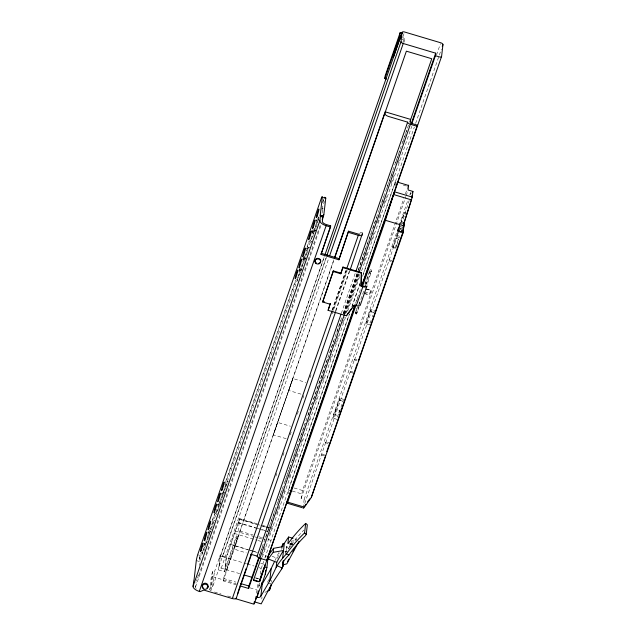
<?xml version="1.0" encoding="UTF-8"?>
<svg xmlns="http://www.w3.org/2000/svg" width="636" height="636" viewBox="0 0 636 636"><rect width="100%" height="100%" fill="white"/><g stroke="black" fill="none" stroke-linecap="round" stroke-linejoin="round"><path stroke-width="0.48" stroke-dasharray="3.18 2.39" d="M370.812 290.239L369.365 295.072L370.812 290.239L365.74 288.728M257.23 523.786L239.661 518.547L238.277 530.591M196.174 588.435A4.325 1.924 19.1 0 1 195.514 587.052L196.055 582.425M198.17 575.159L197.836 578.06L320.25 225.128M199.291 565.491L199.513 563.56M210.611 590.796L209.808 589.612L211.51 574.952L212.67 571.597L214.364 572.098L212.663 586.766L210.969 586.265L212.67 571.597M211.128 590.407L212.71 576.717L211.51 574.952M218.498 569.943L220.199 555.276L226.281 557.096L224.588 571.756L218.498 569.943L212.663 586.766M239.653 573.64L221.264 568.155A2.449 1.089 19.1 0 1 219.054 566.358L220.135 557.057L324.376 256.515M236.385 584.826L223.228 580.907L223.514 578.442L238.103 536.387L236.457 535.894L225.041 568.807L226.376 557.239L239.613 519.087L259.949 525.153M333.781 259.893L234.43 547.469A4.039 1.797 19.1 0 0 238.071 550.434L246.235 552.867M224.588 571.756L236.171 538.358L236.457 535.894M226.281 557.096L239.661 518.547M223.228 580.907L237.816 538.851L238.103 536.387M259.607 556.786L260.005 553.336M256.523 593.142L258.137 582.862M258.606 587.41L258.876 585.104L257.5 584.699M260.418 574.173L260.983 569.244L263.725 561.35M259.234 586.201L259.687 582.29M265.84 557.367L266.047 555.554L265.244 557.883M261.762 599.033L261.984 597.093M270.499 583.196L270.427 583.84L268.185 583.172M271.429 582.21L271.644 580.318M288.148 493.743L289.483 486.612L349.363 313.961M285.397 554.353L286.685 546.396L290.231 546.229M285.969 552.605L286.685 546.396M289.857 547.032L290.262 543.494L291.606 541.005L294.921 540.846M291.089 545.434L291.606 541.005M303.149 507.965L304.159 499.292L301.13 498.385L302.426 490.865L403.765 198.694M304.755 503.481L325.902 441.829L329.758 442.982M328.104 443.523L325.791 442.831L325.902 441.829M337.239 419.41L333.383 418.265L333.844 414.314L335.57 409.338L339.417 410.49L339.195 412.438L335.339 411.293L335.57 409.338M337.509 417.041L339.417 410.49M333.383 418.265L339.863 398.255L343.71 399.408M359.038 307.093L356.565 314.017L355.262 313.627L357.154 306.989M356.565 314.017L358.752 306.488M325.791 442.831L354.634 359.006L356.947 359.69M359.054 304.565L359.34 302.06L358.052 305.781M356.828 360.692L354.522 360L354.634 359.006M365.605 285.675L365.899 283.171L370.208 269.656L371.511 270.054L371.36 271.349L367.012 285.23M370.001 324.94L366.153 323.796L370.645 309.501L374.493 310.654L372.362 316.8M366.153 323.796L370.645 309.501M402.365 36.936L404.186 38.637A3.315 1.479 19.1 0 1 404.79 39.798L402.278 39.384L402.302 38.963M395.02 186.205L395.528 181.276L362.385 276.429M354.522 360L388.938 260.768L398.82 231.607L399.09 229.27L402.946 230.423M400.37 237.848L396.514 236.695L399.551 225.263L397.444 231.361L401.292 232.506L402.198 229.89M397.444 231.361L400.227 222.775L404.075 223.928M402.357 231.878L399.281 230.955L399.798 226.488L404.369 212.559L406.158 213.092M401.292 232.506L402.286 229.095M410.228 194.775L410.451 192.819L412.239 193.352M196.293 560.594L199.736 561.62A7.203 0.636 -73.4 0 1 199.903 560.578A8.92 4.547 -88 0 1 199.259 558.829A7.203 0.636 -73.4 0 1 200.157 555.474L200.698 553.622M401.562 224.373L409.187 200.515M286.176 438.681L273.337 434.857L277.598 422.399L290.429 426.223M212.4 519.882L214.674 513.316M225.732 481.444L295.637 279.904M298.888 270.531L299.54 268.654M302.792 259.281L303.436 257.405M307.013 247.094L309.295 240.535M312.546 231.162L313.19 229.286M322.619 202.105L323.597 199.291M199.259 558.829L201.532 552.271M203.48 546.65L205.11 541.967M208.354 532.602L209.005 530.726M212.257 521.361L214.857 513.864M217.782 505.437L218.426 503.561M221.678 494.196L222.33 492.32M224.929 484.831L296.074 279.697M299 271.27L299.977 268.456M302.895 260.029L303.873 257.222M306.798 248.787L309.398 241.298M312.316 232.863L313.294 230.057M316.545 220.692L317.189 218.816M322.714 202.892L324.018 199.148M199.903 560.578L318.93 217.425M321.856 208.982L324.455 201.485M195.514 587.052L321.053 225.112M214.364 572.098L220.199 555.276M220.183 556.898L324.352 256.554M209.808 589.612L210.969 586.265M219.054 566.358L326.228 257.373M220.135 557.057A2.449 1.089 19.1 0 1 222.6 556.651L326.443 257.254M402.946 36.689L404.575 31.999M402.914 42.294L404.186 38.637M221.264 568.155L328.693 258.431M403.836 42.54L404.79 39.798M226.519 569.721L333.884 260.196M273.337 434.857L292.87 378.539L305.709 382.363M332.072 310.169L345.745 270.745M332.421 309.955L346.254 270.077M333.121 310.042L346.763 270.713M275.873 476.165L276.851 473.351M283.036 455.519L284.006 452.697M290.199 434.865L291.169 432.051M297.362 414.219L298.332 411.397M302.895 398.255L303.873 395.441M310.058 377.609L311.036 374.795M332.191 313.779L347.2 270.507M335.593 310.781L349.236 271.453M335.919 310.94L349.673 271.246M341.325 313.365L355.301 273.059M260.331 552.398L341.93 317.141M343.225 313.389L357.853 271.214M358.179 270.276L408.574 124.998M259.591 555.164L263.153 544.885M268.551 529.279L265.299 538.652L262.485 537.81M268.877 528.341L269.529 526.465M270.833 522.712L275.054 510.533M277.98 502.098L282.209 489.911M285.135 481.476L290.986 464.598M292.29 460.854L298.141 443.976M299.437 440.231L305.296 423.361M308.221 414.918L312.443 402.739M313.747 398.987L328.375 356.804M329.679 353.06L333.9 340.872M336.826 332.437L341.055 320.25M343.329 313.691L357.957 271.508M358.283 270.57L363.164 256.515M363.49 255.577L364.786 251.824M365.112 250.886L370.311 235.892M370.637 234.954L371.289 233.078M372.593 229.334L376.814 217.146M379.74 208.711L383.969 196.524M386.895 188.089L392.746 171.219M395.672 162.776L399.901 150.597M402.827 142.154L407.056 129.975M343.806 314.033L357.782 273.734M344.195 314.351L358.497 273.114M344.704 313.651L358.688 273.345M345.237 314.017L358.903 274.609M262.223 555.029L265.808 544.702M269.386 534.383L272.319 525.932M276.549 513.729L279.482 505.286M282.082 497.773L285.015 489.33M289.245 477.127L290.549 473.375M296.408 456.481L297.712 452.729M301.289 442.402L302.267 439.587M308.452 421.755L310.408 416.119M315.615 401.101L317.571 395.473M322.778 380.455L324.726 374.827M329.941 359.809L331.889 354.18M335.474 343.853L339.052 333.526M342.637 323.207L344.585 317.571M346.215 312.88L359.563 274.402M364.118 261.261L367.703 250.934M371.281 240.615L373.889 233.102M377.466 222.783L381.044 212.456M383.977 204.005L386.585 196.5M391.14 183.359L393.74 175.854M398.303 162.713L399.281 159.898M262.358 557.112L345.69 316.847M347.646 311.211L360.016 275.547M361.646 270.856L411.778 126.318M436.519 54.99L440.422 43.725M351.97 306.457L360.103 282.996M264.822 558.193L349.562 313.866M351.843 307.299L359.976 283.839M362.576 276.334L414.322 127.152M415.626 123.4L441.336 49.282M355.619 303.285L360.827 288.283M356.788 300.701L357.766 297.894M364.913 284.061L370.208 269.656M355.262 313.627L357.734 306.703M358.998 304.747L364.046 290.167M366.217 284.451L371.511 270.054M405.394 193.996L407.668 187.429M301.13 498.385L405.824 196.548M406.15 195.61L407.445 191.857M304.159 499.292L407.851 200.316M409.807 194.696L410.451 192.819M335.339 411.293L339.863 398.255M400.561 223.53L404.369 212.559M392.69 246.72A5.04 0.445 -73.4 0 0 393.891 244.892L396.641 245.711A5.04 0.445 -73.4 0 1 395.441 247.539L392.69 246.72L395.648 238.206L398.398 239.025A5.04 0.445 -73.4 0 1 397.126 244.216M396.514 236.695L399.09 229.27M399.281 230.955L400.704 226.837M395.441 247.539L398.398 239.025M339.195 412.438L343.392 400.338M371.146 320.305L370.231 322.937L366.384 321.792M292.87 378.539L288.672 390.456L302.426 394.559M275.006 560.562L278.862 552.501M277.216 558.289L279.792 552.915M281.502 549.329L282.36 547.54M267.51 582.298L268.877 579.706M295.748 540.807L296.527 539.368L293.888 538.581M316.68 220.517L319.081 219.213M312.88 231.488L315.281 230.184M306.957 248.557L309.358 247.253M303.157 259.528L305.55 258.224M299.349 270.499L301.75 269.195M221.972 493.568L224.373 492.264M218.172 504.539L220.573 503.235M208.449 532.578L210.842 531.275M204.641 543.549L207.042 542.246M264.966 592.307L266.77 591.496M235.248 530.996L254.122 536.625M284.713 551.65L287.377 551.523M394.924 182.596L397.731 183.43M403.327 185.1L407.994 186.491M404.234 213.696L406.022 214.229M399.798 226.488L403.645 227.64M399.249 227.942L402.326 228.857M397.54 230.534L401.388 231.679M398.82 231.607L402.675 232.752M396.665 235.368L400.521 236.513M360.079 232.315L362.552 233.054M392.69 247.444L395.441 248.263M311.306 230.955L312.952 231.448M389.057 259.758L392.142 260.673M388.938 260.768L391.251 261.452M370.057 270.96L371.36 271.349M369.437 272.955L370.748 273.353M365.565 282.185L366.869 282.575M365.899 283.171L367.203 283.561M365.644 288.816L370.716 290.326M365.756 289.014L370.828 290.525M364.571 291.916L369.635 293.435M364.277 293.283L369.349 294.794M364.301 293.562L369.365 295.072M370.414 311.505L374.262 312.658M355.802 312.276L357.106 312.666M355.413 312.324L356.716 312.713M350.388 371.257L354.236 372.402M350.269 372.251L354.125 373.404M339.632 400.259L343.48 401.411M333.844 414.314L337.692 415.459M321.657 454.08L325.505 455.233M321.538 455.082L324.622 456.004M294.15 488.003L302.545 490.507M288.585 489.974L291.383 490.809M292.322 491.087L301.655 493.87M216.598 504.006L218.243 504.499M262.779 525.439L265.546 526.266M266.476 526.536L269.243 527.363M260.871 525.423L265.498 526.807M266.42 527.077L269.195 527.904M239.223 519.27L256.785 524.501M262.334 526.155L265.109 526.982M266.031 527.26L268.805 528.087M238.118 522.45L255.68 527.689M256.61 527.967L267.7 531.275M238.071 522.84L267.653 531.664M290.326 543.383L292.902 544.154M289.642 543.852L292.274 544.639M289.674 544.019L291.431 544.543M239.923 531.084L253.08 535.003M258.725 536.689L261.547 537.531M267.995 539.455L272.319 540.743M255.012 536.927L257.89 537.746M258.78 538.048L265.443 539.996M234.35 533.445L257 540.202M257.938 540.481L260.768 541.323M236.171 538.358L237.816 538.851M230.677 544.416L247.666 549.48M248.604 549.766L251.435 550.609M252.381 550.887L257.103 552.294M234.628 545.768L249.662 550.251M250.6 550.53L253.422 551.372M254.36 551.65L259.067 553.058M260.68 563.297L265.005 564.585M222.6 556.651L246.402 563.75M247.348 564.029L254.018 566.016M197.677 554.735L200.157 555.474M255.624 577.87L258.224 578.641M255.624 577.925L259.941 579.213M223.514 578.442L235.733 582.083M212.71 576.717L236.091 583.689M250.115 587.879L256.666 589.826M214.404 592.013L221.05 594M227.704 595.98L231.504 597.117M290.262 543.494L292.806 544.392M286.216 547.262L290.445 548.765M272.105 556.246L276.366 557.947M317.928 218.14L318.755 219.674M314.128 229.111L315.361 231.409M311.56 242.38L310.32 240.082A4.539 0.398 -73.4 0 0 310.447 240.106M304.406 257.151L305.638 259.448M300.597 268.122L301.83 270.419M298.03 281.39L296.789 279.093A4.539 0.398 -73.4 0 0 297.02 278.966M223.22 491.191L224.46 493.496M220.652 504.467L219.42 502.162A4.539 0.398 -73.4 0 0 220.318 500.5A4.539 0.398 -73.4 0 0 221.694 495.977M215.612 513.133L216.439 514.667M209.697 530.201L210.929 532.499M207.121 543.47L205.889 541.172A4.539 0.398 -73.4 0 0 206.589 540.02M202.081 552.143L202.908 553.678M395.648 238.206A5.04 0.445 -73.4 0 1 393.891 244.892M259.631 585.239A2.886 2.568 6.6 0 1 258.876 585.104M288.275 549.043A164.454 146.534 6.6 0 1 303.785 530.13M315.019 230.447A6.416 0.564 -73.4 0 1 315.361 230.518M311.568 241.752A6.416 0.564 -73.4 0 1 311.64 241.235M312.618 237.18A6.416 0.564 -73.4 0 1 313.182 235.256M313.484 234.326A6.416 0.564 -73.4 0 1 314.073 232.625M314.351 231.901A6.416 0.564 -73.4 0 1 314.828 230.804M305.844 257.66A6.416 0.564 -73.4 0 1 306.003 256.92M306.433 255.187A6.416 0.564 -73.4 0 1 306.695 254.249M306.973 253.279A6.416 0.564 -73.4 0 1 308.428 248.97M308.905 247.865A6.416 0.564 -73.4 0 1 309.247 247.309M312.475 232.227A4.539 0.398 -73.4 0 1 312.936 232.323A4.539 0.398 -73.4 0 1 311.632 237.22M311.425 237.848A4.539 0.398 -73.4 0 1 310.845 239.367M315.377 230.781A6.416 0.564 -73.4 0 1 315.567 229.628M316.164 227.147A6.416 0.564 -73.4 0 1 317.292 223.355M317.587 222.465A6.416 0.564 -73.4 0 1 317.881 221.654M318.151 220.93A6.416 0.564 -73.4 0 1 318.819 219.476M316.442 220.915A4.539 0.398 -73.4 0 1 316.402 222.926M316.243 223.562A4.539 0.398 -73.4 0 1 314.653 228.396A4.539 0.398 -73.4 0 1 314.192 228.3M318.636 216.987A4.539 0.398 -73.4 0 1 317.976 218.204M317.992 217.329A4.539 0.398 -73.4 0 1 318.08 216.876M298.944 271.238A4.539 0.398 -73.4 0 1 298.904 273.536M298.721 274.203A4.539 0.398 -73.4 0 1 298.109 276.223M297.894 276.851A4.539 0.398 -73.4 0 1 297.314 278.369M298.594 278.027A6.416 0.564 -73.4 0 1 298.825 277.129M299.365 275.221A6.416 0.564 -73.4 0 1 299.659 274.267M299.954 273.329A6.416 0.564 -73.4 0 1 300.542 271.636M300.82 270.912A6.416 0.564 -73.4 0 1 301.297 269.807M302.911 259.917A4.539 0.398 -73.4 0 1 303.014 261.34A4.539 0.398 -73.4 0 1 301.297 266.969A4.539 0.398 -73.4 0 1 300.661 267.303M302.402 267.056A6.416 0.564 -73.4 0 1 302.887 265.22M303.459 263.296A6.416 0.564 -73.4 0 1 304.35 260.665M304.875 259.329A6.416 0.564 -73.4 0 1 305.296 258.486M220.74 503.315A6.416 0.564 -73.4 0 1 221.026 501.931M221.455 500.206A6.416 0.564 -73.4 0 1 221.71 499.26M221.988 498.298A6.416 0.564 -73.4 0 1 222.584 496.406M222.878 495.524A6.416 0.564 -73.4 0 1 224.111 492.534M306.854 248.7A4.539 0.398 -73.4 0 1 306.139 252.945M305.932 253.621A4.539 0.398 -73.4 0 1 305.296 255.489M305.105 255.998A4.539 0.398 -73.4 0 1 304.525 257.175M304.461 256.332A4.539 0.398 -73.4 0 1 304.549 255.879M305.98 250.815A4.539 0.398 -73.4 0 1 306.186 250.242M225.255 489.235A6.416 0.564 -73.4 0 1 225.796 487.327M226.09 486.365A6.416 0.564 -73.4 0 1 227.251 483.018M227.505 482.406A6.416 0.564 -73.4 0 1 228.181 481.293L225.78 482.597A4.539 0.398 -73.4 0 1 225.756 483.893M221.869 493.719A4.539 0.398 -73.4 0 1 221.837 495.388M219.428 501.717A4.539 0.398 -73.4 0 1 219.563 500.898M225.645 484.417A4.539 0.398 -73.4 0 1 224.953 486.993M224.746 487.669A4.539 0.398 -73.4 0 1 223.347 491.215M217.766 505.286A4.539 0.398 -73.4 0 1 218.092 506.089A4.539 0.398 -73.4 0 1 216.32 511.988M215.978 512.767A4.539 0.398 -73.4 0 1 215.62 512.688M216.176 510.12A4.539 0.398 -73.4 0 1 216.359 509.452M216.932 514.285A6.416 0.564 -73.4 0 1 217.059 513.649M217.647 511.177A6.416 0.564 -73.4 0 1 218.482 508.307M218.776 507.377A6.416 0.564 -73.4 0 1 219.364 505.676M219.643 504.96A6.416 0.564 -73.4 0 1 220.12 503.855M204.236 544.289A4.539 0.398 -73.4 0 1 204.736 544.193A4.539 0.398 -73.4 0 1 203.607 548.622M203.401 549.281A4.539 0.398 -73.4 0 1 202.789 550.991M202.447 551.77A4.539 0.398 -73.4 0 1 202.089 551.698M208.338 532.722A4.539 0.398 -73.4 0 1 208.306 534.399M208.171 534.987A4.539 0.398 -73.4 0 1 206.787 539.511M205.897 540.727A4.539 0.398 -73.4 0 1 206.032 539.908M203.886 551.078A6.416 0.564 -73.4 0 1 204.379 549.242M204.951 547.318A6.416 0.564 -73.4 0 1 206.78 542.508M209.928 530.082A4.539 0.398 -73.4 0 0 211.716 524.978A4.539 0.398 -73.4 0 0 212.249 521.607L214.65 520.304A6.416 0.564 -73.4 0 0 214.388 520.566M209.84 528.937A4.539 0.398 -73.4 0 1 209.952 528.405M211.295 529.971A6.416 0.564 -73.4 0 1 211.494 529.136M211.987 527.3A6.416 0.564 -73.4 0 1 212.265 526.338M212.559 525.376A6.416 0.564 -73.4 0 1 213.974 521.409M207.328 541.689A6.416 0.564 -73.4 0 1 207.495 540.942M207.694 540.107A6.416 0.564 -73.4 0 1 208.457 537.309M208.751 536.347A6.416 0.564 -73.4 0 1 209.92 532.992M210.397 531.895A6.416 0.564 -73.4 0 1 210.739 531.33M321.959 209.96A6.416 0.564 -73.4 0 1 322.945 208.966M322.746 210.126A6.416 0.564 -73.4 0 1 321.895 213.537M233.897 597.156A1.439 0.644 19.1 0 1 233.714 597.411M196.651 579.579A7.203 0.636 -73.4 0 1 196.373 581.058M259.138 567.558A2.449 1.089 19.1 0 1 260.983 569.244"/><path stroke-width="0.95" d="M328.104 310.336L330.291 303.618L328.104 310.336L346.541 315.83L354.514 305.097L356.295 305.63A4.039 1.797 19.1 0 0 360.358 304.954L366.916 286.065A4.039 1.797 19.1 0 1 362.854 286.733L361.065 286.2L361.407 272.55L342.971 267.048L340.793 273.766L333.224 271.508L333.296 270.888L340.856 273.146M361.065 286.2L361.407 272.55M287.496 499.395L287.082 503.458L287.687 502.146L304.437 507.138L311.282 497.543L403.057 232.967L403.359 225.51L412.192 197.486M403.455 224.937L403.129 232.108M403.876 222.886L403.645 227.64M403.963 222.68L403.781 226.511M303.149 507.965L303.181 508.228A2.576 0.517 -59.7 0 0 303.42 508.236L303.555 508.148A2.719 0.549 -59.7 0 0 304.072 507.623M394.376 191.77L412.255 197.104L412.915 191.42L408.097 189.981L408.598 185.179L407.994 186.491M335.673 311.608L236.377 597.896A4.039 1.797 19.1 0 1 232.315 598.563L203.822 590.073L200.125 591.655L199.283 591.408A6.917 3.077 19.1 0 1 193.042 586.32L193.757 580.907A7.203 0.636 -73.4 0 0 194.226 578.466L196.293 560.594A7.203 0.636 -73.4 0 1 197.677 554.735L321.562 197.573A7.203 0.636 -73.4 0 1 322.293 197.343L325.735 198.368L323.827 214.801L322.206 219.492M202.32 585.923L202.431 584.945M207.821 587.561L207.932 586.591M236.377 597.896L236.425 597.474M237.697 593.817L237.824 592.657M240.146 585.947L248.604 588.475L248.891 586.01L258.939 557.041M254.082 603.397L254.265 601.799M235.304 598.627L253.987 604.2L255.799 599.358L256.085 596.902M255.958 596.926L257.453 597.371L258.216 590.804M253.605 579.873L259.663 581.678L259.941 579.213L264.051 567.384M255.799 599.358L261.778 584.325L262 582.377M257.453 597.371A2.886 2.568 6.6 0 0 260.863 596.163L262.286 583.904L271.151 568.616L274.577 561.453M259.663 581.678L264.711 567.113L264.997 564.649M261.778 584.325L265.276 574.228L265.737 570.293M265.276 574.228L266.913 567.463L268.249 555.904M260.863 596.163L269.728 580.883L276.159 567.455L276.747 562.335L268.225 558.933L268.694 554.886L273.631 548.304L282.789 546.642L283.147 543.542L284.356 543.327A167.157 148.935 6.6 0 1 288.625 537.015L293.013 538.318M269.728 580.883L271.151 568.616M268.225 558.933L273.162 552.35L273.631 548.304M269.465 590.28L271.23 584.754L269.465 590.28L267.669 591.09M315.043 260.673L315.106 260.084A2.886 2.568 6.6 0 1 319.86 259.106A2.886 2.568 6.6 0 1 318.795 263.36M359.897 233.897A1.439 0.644 19.1 0 1 358.442 234.135L348.544 231.186L338.893 259.782L321.013 254.448L330.521 227.02L330.656 225.852L326.26 224.54A4.325 1.924 19.1 0 1 322.357 221.36L322.889 216.725L320.321 216.017A7.203 0.636 -73.4 0 1 320.226 215.214L322.293 197.343M193.042 586.32L319.884 220.62L320.417 215.986L322.889 216.725M276.159 567.455L277.065 565.69A201.238 127.939 16.9 0 1 282.63 558.217L284.356 543.327M255.131 602.061L261.197 603.874L271.103 585.041L281.637 569.069L281.827 567.487M322.794 216.757A7.203 0.636 -73.4 0 1 322.698 215.946L323.827 214.801M281.637 569.069L283.139 565.937L282.758 564.792L283.203 560.888M282.893 566.636L283.584 561.787A2.83 2.52 6.6 0 0 283.656 560.833M321.013 254.448L330.656 225.852M320.544 262.31L320.608 261.73M288.625 537.015L287.917 543.494L288.617 542.874A167.157 148.935 6.6 0 1 305.685 523.404L307.339 524.78L306.234 534.32L305.526 535.623A164.454 146.534 6.6 0 0 288.911 554.966A197.732 125.713 16.9 0 0 282.63 562.391A4.285 2.727 16.9 0 0 282.408 562.78L282.758 564.792M330.219 304.239L322.651 301.981L333.296 270.888M282.63 558.217A200.865 127.709 16.9 0 1 286.454 553.869A167.157 148.935 6.6 0 1 304.58 532.936L305.685 523.404M311.282 497.543L325.068 457.173M338.893 259.782L348.544 231.186M340.793 273.766L342.971 267.048M325.394 456.235L325.505 455.233M346.541 315.83L346.612 315.21M349.999 270.308L362.552 233.054M386.473 79.063L384.82 78.57L385.122 75.97L400.131 32.698L402.612 33.43M354.236 372.402L329.639 443.984M400.131 32.698L399.758 35.942A3.315 1.479 19.1 0 0 400.37 37.103L393.39 57.216A3.315 1.479 19.1 0 1 392.778 56.055L392.857 55.412L384.82 78.57M358.489 360.151L358.37 361.153L392.905 260.903M326.88 255.497L401.03 41.706L402.103 32.404A2.449 1.089 19.1 0 1 404.575 31.999L440.748 42.787A2.449 1.089 19.1 0 1 442.958 44.592L441.591 56.421L361.661 286.645M403.057 232.967L404.075 223.928L403.478 225.653M417.391 125.197L417.256 126.365L410.379 124.314A3.029 1.351 19.1 0 1 407.644 122.16L388.588 116.475A4.039 1.797 19.1 0 1 384.947 113.51L385.146 111.809L410.522 119.377L410.228 123.002L417.391 125.197L361.471 286.407M411.786 197.263L412.017 195.308M411.651 124.235L435.414 55.714L435.708 53.186L403.24 43.502A2.449 1.089 19.1 0 1 401.03 41.706M394.312 192.151L385.44 220.31L362.377 286.788M267.605 558.583L268.034 556.794M403.478 224.516L411.564 199.211M322.118 217.21L322.77 215.334M199.283 591.408L326.125 225.708A6.917 3.077 19.1 0 1 319.884 220.62M392.778 56.055L399.758 35.942M325.028 254.639L402.103 32.404M329.671 255.616L403.24 43.502M334.425 258.025L384.494 113.685M334.854 257.381L406.38 51.166L431.765 58.735L409.982 121.54M322.651 301.981L333.224 271.508M232.315 598.563L332.095 310.885M346.898 268.217L358.307 235.304A4.039 1.797 19.1 0 0 362.369 234.636M238.15 591.718L246.275 568.306M247.571 564.561L251.148 554.258M354.975 305.153L266.738 560.332L259.862 558.281A3.029 1.351 19.1 0 1 257.127 556.118L340.999 314.303M355.953 271.182L407.644 122.16M248.604 588.475L259.305 557.629M259.862 558.281L344.386 314.582M359.014 272.407L410.379 124.314M411.301 123.551L435.708 53.186M261.253 557.844L253.438 580.366L257.151 581.479A2.449 1.089 19.1 0 0 258.55 581.678M442.306 46.468L442.958 44.592M355.325 305.137L259.615 581.066A2.449 1.089 19.1 0 1 258.844 581.646M287.687 502.146L356.208 304.58M356.295 305.63L362.854 286.733M412.462 192.708L412.915 191.42M326.721 451.735L329.456 443.856M354.538 371.527L357.273 363.649M393.231 259.965L402.675 232.752M281.43 547.127L283.147 543.542M287.615 561.453L288.816 559.227M292.83 551.786L294.508 548.677M299 541.3L286.844 563.838L283.044 564.855M304.239 506.598L305.892 504.284M307.546 501.971L309.748 498.894M347.177 314.446L351.732 308.309M352.877 306.775L354.014 305.24M273.162 552.35L283.529 550.474A167.157 148.935 6.6 0 0 276.747 562.335M264.711 567.113L266.913 567.463M435.414 55.714L439.126 56.827A2.449 1.089 19.1 0 0 441.591 56.421M397.421 182.127L408.622 185.466M393.668 194.568L411.548 199.903M385.44 220.31L403.351 225.653M320.226 215.214L322.698 215.946M326.125 225.708L330.521 227.02M348.409 232.355L358.307 235.304M321.148 253.279L339.028 258.614M342.899 267.669L361.335 273.162M361.137 285.58L362.925 286.113A2.663 1.185 19.1 0 0 365.605 285.675M322.722 301.369L324.614 301.925M288.005 503.45L302.203 507.687M250.775 554.226L257.127 556.118M244.351 575.039L251.856 577.281M240.432 583.482L248.891 586.01M286.454 553.869L288.911 554.966M277.065 565.69L282.114 567.956M304.58 532.936L306.234 534.32M262.286 583.904A2.886 2.568 6.6 0 1 261.213 584.905M316.593 263.185A2.886 2.568 6.6 0 1 316.203 262.97M315.861 262.708A2.886 2.568 6.6 0 1 315.559 262.398M315.138 261.674A2.886 2.568 6.6 0 1 315.011 260.482M325.735 198.368A7.203 0.636 -73.4 0 0 325.759 197.732A8.92 4.547 -88 0 0 324.662 197.271A7.203 0.636 -73.4 0 0 324.471 197.478M202.638 586.909A2.886 2.568 6.6 0 1 205.134 583.196A2.886 2.568 6.6 0 1 207.765 586.956M207.535 587.298A2.886 2.568 6.6 0 1 206.915 587.863M203.178 587.569A2.886 2.568 6.6 0 1 202.884 587.259M400.124 38.947L401.483 34.821L400.124 38.947M208.878 528.222A4.539 0.398 -73.4 0 0 210.723 521.138A4.539 0.398 -73.4 0 0 208.552 526.91A4.539 0.398 -73.4 0 0 208.878 528.222M214.793 511.161A4.539 0.398 -73.4 0 0 216.645 504.078A4.539 0.398 -73.4 0 0 214.475 509.841A4.539 0.398 -73.4 0 0 214.793 511.161M309.501 238.103A4.539 0.398 -73.4 0 0 311.354 231.019A4.539 0.398 -73.4 0 0 309.175 236.791A4.539 0.398 -73.4 0 0 309.501 238.103M313.31 227.131A4.539 0.398 -73.4 0 0 315.154 220.048A4.539 0.398 -73.4 0 0 312.984 225.82A4.539 0.398 -73.4 0 0 313.31 227.131M317.11 216.16A4.539 0.398 -73.4 0 0 318.962 209.077A4.539 0.398 -73.4 0 0 316.792 214.849A4.539 0.398 -73.4 0 0 317.11 216.16M295.971 277.113A4.539 0.398 -73.4 0 0 297.823 270.03A4.539 0.398 -73.4 0 0 295.653 275.793A4.539 0.398 -73.4 0 0 295.971 277.113M299.779 266.142A4.539 0.398 -73.4 0 0 301.623 259.059A4.539 0.398 -73.4 0 0 299.453 264.822A4.539 0.398 -73.4 0 0 299.779 266.142M303.587 255.171A4.539 0.398 -73.4 0 0 305.431 248.088A4.539 0.398 -73.4 0 0 303.261 253.851A4.539 0.398 -73.4 0 0 303.587 255.171M222.401 489.219A4.539 0.398 -73.4 0 0 224.254 482.136A4.539 0.398 -73.4 0 0 222.083 487.899A4.539 0.398 -73.4 0 0 222.401 489.219M218.601 500.19A4.539 0.398 -73.4 0 0 220.446 493.107A4.539 0.398 -73.4 0 0 218.275 498.87A4.539 0.398 -73.4 0 0 218.601 500.19M201.262 550.164A4.539 0.398 -73.4 0 0 203.115 543.08A4.539 0.398 -73.4 0 0 200.944 548.852A4.539 0.398 -73.4 0 0 201.262 550.164M205.07 539.193A4.539 0.398 -73.4 0 0 206.915 532.109A4.539 0.398 -73.4 0 0 204.744 537.881A4.539 0.398 -73.4 0 0 205.07 539.193M316.02 263.471A2.886 2.568 6.6 0 0 320.639 261.921A2.886 2.568 6.6 0 0 316.72 259.083A2.886 2.568 6.6 0 0 316.02 263.471M203.297 588.721A2.886 2.568 6.6 0 0 207.916 587.171A2.886 2.568 6.6 0 0 203.997 584.333A2.886 2.568 6.6 0 0 203.297 588.721"/></g></svg>
